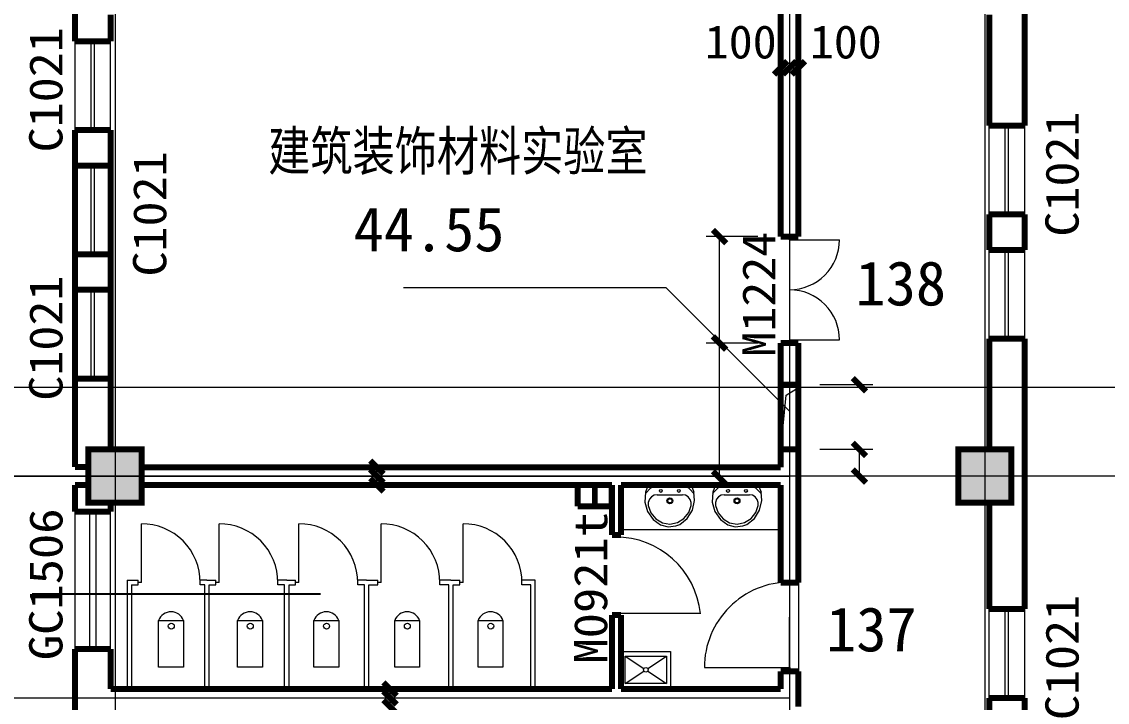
# Model space of a CAD drawing. Extents: x -307567 to 704339, y -10277 to 165507.
# Drawn here: x -257819 to -245587, y 113630 to 121302 of the extents above; entities that cross this region are included whole.
import ezdxf
from ezdxf.enums import TextEntityAlignment as Align

# ---------------------------------------------------------------- set-up
doc = ezdxf.new("R2010")
doc.units = 0
doc.header["$MEASUREMENT"] = 0
doc.layers.add('ziti', color=32, linetype='CONTINUOUS', lineweight=0)
doc.layers.add('我的', color=255, linetype='CONTINUOUS', lineweight=0)
doc.layers.add('中文', color=4, linetype='CONTINUOUS')
doc.styles.get("Standard").update_dxf_attribs({"font": 'txt', "height": 3})
doc.dimstyles.get("Standard").update_dxf_attribs({"dimtxt": 0.18, "dimasz": 0.18, "dimexe": 0.18, "dimexo": 0.0625, "dimgap": 0.09, "dimtad": 0, "dimtih": 1, "dimtoh": 1, "dimdec": 4, "dimzin": 0, "dimdsep": 46, "dimtxsty": 'Standard', "dimcen": 0.09, "dimadec": 0, "dimazin": 0, "dimtfac": 1, "dimtdec": 4, "dimtofl": 0, "dimtmove": 0, "dimatfit": 3, "dimfxl": 1, "dimtolj": 1, "dimtzin": 0, "dimarcsym": 0})

msp = doc.modelspace()

# ---------------------------------------------------------------- linework, layer by layer
at = {"layer": '我的', "color": 0}
for p, q in [((-256767.1454, 148240.4918), (-256767.1454, 95170.08149)), ((-246967.19745, 148240.4918), (-246967.19745, 95170.08149)), ((-249167.18264, 129568.19441), (-249167.18264, 107039.2116)), ((-246967.19745, 129568.19441), (-246967.19745, 107039.2116)), ((-257217.14315, 120080.07352), (-257217.14315, 121080.06241)), ((-257035.89253, 120080.07352), (-257035.89253, 121080.06241)), ((-256998.39272, 120080.07352), (-256998.39272, 121080.06241)), ((-256817.14668, 120080.07352), (-256817.14668, 121080.06241)), ((-249267.1829, 120932.69071), (-249267.1829, 120782.69146)), ((-249167.18264, 120932.69071), (-249167.18264, 120782.69146)), ((-249067.18467, 120932.69071), (-249067.18467, 120782.69146)), ((-249267.1829, 120782.69146), (-249167.18264, 120782.69146)), ((-249167.18264, 120782.69146), (-249067.18467, 120782.69146)), ((-246917.1916, 119130.07216), (-246917.1916, 120130.07021)), ((-246735.94556, 119130.07216), (-246735.94556, 120130.07021)), ((-246698.44575, 119130.07216), (-246698.44575, 120130.07021)), ((-246517.1997, 119130.07216), (-246517.1997, 120130.07021)), ((-257217.14315, 118680.07441), (-257217.14315, 119680.07246)), ((-257035.89253, 118680.07441), (-257035.89253, 119680.07246)), ((-256998.39272, 118680.07441), (-256998.39272, 119680.07246)), ((-256817.14668, 118680.07441), (-256817.14668, 119680.07246)), ((-249526.2438, 118880.07952), (-250106.00088, 118880.07952)), ((-249956.00163, 117680.08552), (-249956.00163, 118880.07952)), ((-249167.18264, 118842.5797), (-249167.18264, 118880.07952)), ((-249167.18264, 118842.5797), (-248604.68316, 118842.5797)), ((-246917.1916, 117730.08221), (-246917.1916, 118730.08027)), ((-246735.94556, 117730.08221), (-246735.94556, 118730.08027)), ((-246698.44575, 117730.08221), (-246698.44575, 118730.08027)), ((-246517.1997, 117730.08221), (-246517.1997, 118730.08027)), ((-250557.34903, 118302.89734), (-253515.33442, 118302.89734)), ((-249167.18264, 116912.73095), (-250557.34903, 118302.89734)), ((-250557.34903, 118302.89734), (-250557.34903, 118302.89734)), ((-257217.14315, 117280.08446), (-257217.14315, 118280.08252)), ((-257035.89253, 117280.08446), (-257035.89253, 118280.08252)), ((-256998.39272, 117280.08446), (-256998.39272, 118280.08252)), ((-256817.14668, 117280.08446), (-256817.14668, 118280.08252)), ((-249956.00163, 116180.09302), (-249956.00163, 118000.07903)), ((-249526.2438, 117680.08552), (-250106.00088, 117680.08552)), ((-249167.18264, 117717.58533), (-249167.18264, 117680.08552)), ((-249167.18264, 117717.58533), (-248604.68316, 117717.58533)), ((-248230.34421, 117210.07444), (-248825.11358, 117210.07444)), ((-189560.05651, 117180.08191), (-263450.38835, 117180.07276)), ((-249267.1829, 116480.08236), (-249205.35536, 117092.2375)), ((-249205.35536, 117092.2375), (-249067.18467, 117180.07276)), ((-248230.34421, 116480.08236), (-248825.11358, 116480.08236)), ((-248380.34346, 116180.08386), (-248380.34346, 116480.08236)), ((-253817.16168, 116180.09302), (-253817.16168, 116280.08641)), ((-253667.16243, 116280.08641), (-253817.16168, 116280.08641)), ((-189560.05651, 116180.09302), (-263450.38835, 116180.08386)), ((-261413.37309, 116180.09302), (-249167.18264, 116180.09302)), ((-253817.16168, 116080.09046), (-253817.16168, 116180.09302)), ((-253667.16243, 116180.09302), (-253817.16168, 116180.09302)), ((-250759.32937, 116081.61939), (-250789.5874, 115998.13287)), ((-250275.59003, 116081.61939), (-250245.332, 115998.13287)), ((-250002.66812, 116081.61939), (-250032.93072, 115998.13287)), ((-249518.93335, 116081.61939), (-249488.67075, 115998.13287)), ((-248230.34421, 116180.08386), (-248825.11358, 116180.08386)), ((-253667.16243, 116080.09046), (-253817.16168, 116080.09046)), ((-250732.42674, 116042.45332), (-250790.96755, 115985.59936)), ((-250756.96732, 116080.09046), (-250276.09815, 116080.09046)), ((-250697.91839, 116056.57984), (-250334.87928, 116056.57984)), ((-250659.41837, 115970.27351), (-250375.1188, 115970.27351)), ((-250298.94959, 116041.01595), (-250241.6104, 115980.7654)), ((-249975.77006, 116042.45332), (-250034.30858, 115985.59936)), ((-250000.30836, 116080.09046), (-249519.44147, 116080.09046)), ((-249941.25943, 116056.57984), (-249578.22032, 116056.57984)), ((-249902.75941, 115970.27351), (-249618.45983, 115970.27351)), ((-249542.29063, 116041.01595), (-249484.95144, 115980.7654)), ((-257217.14315, 114230.10277), (-257217.14315, 115780.09196)), ((-257053.997, 115787.46192), (-257053.997, 114237.46357)), ((-256983.99612, 115787.46192), (-256983.99612, 114237.46357)), ((-256817.14668, 114230.10277), (-256817.14668, 115780.09196)), ((-256469.64628, 114980.09902), (-256469.64628, 115642.5896)), ((-255594.65142, 114980.09902), (-255594.65142, 115642.5896)), ((-254694.65592, 114980.09902), (-254694.65592, 115642.5896)), ((-253769.65978, 114980.09902), (-253769.65978, 115642.5896)), ((-252844.66593, 114980.09902), (-252844.66593, 115642.5896)), ((-251067.1739, 115579.56501), (-249267.1829, 115579.56501)), ((-256632.14699, 115005.09279), (-256507.14609, 115005.09279)), ((-256632.14699, 115005.09279), (-256632.14699, 113780.10502)), ((-256507.14609, 114955.09609), (-256507.14609, 115005.09279)), ((-255732.15149, 115005.09279), (-255807.15112, 115005.09279)), ((-255807.15112, 114955.09609), (-255807.15112, 115005.09279)), ((-255732.15149, 115005.09279), (-255632.15123, 115005.09279)), ((-255632.15123, 114955.09609), (-255632.15123, 115005.09279)), ((-254832.15599, 115005.09279), (-254932.15397, 115005.09279)), ((-254932.15397, 114955.09609), (-254932.15397, 115005.09279)), ((-254832.15599, 115005.09279), (-254732.15573, 115005.09279)), ((-254732.15573, 114955.09609), (-254732.15573, 115005.09279)), ((-253932.16049, 115005.09279), (-254032.15847, 115005.09279)), ((-254032.15847, 114955.09609), (-254032.15847, 115005.09279)), ((-253932.16049, 115005.09279), (-253807.15959, 115005.09279)), ((-253807.15959, 114955.09609), (-253807.15959, 115005.09279)), ((-252982.16372, 115005.09279), (-253107.16462, 115005.09279)), ((-253107.16462, 114955.09609), (-253107.16462, 115005.09279)), ((-252982.16372, 115005.09279), (-252882.16574, 115005.09279)), ((-252882.16574, 114955.09609), (-252882.16574, 115005.09279)), ((-252032.16923, 115005.09279), (-252182.16848, 115005.09279)), ((-252182.16848, 114955.09609), (-252182.16848, 115005.09279)), ((-252032.16923, 113780.10502), (-252032.16923, 115005.09279)), ((-249066.48429, 114980.69411), (-249066.48429, 113980.10096)), ((-256582.14572, 114955.08693), (-256507.14609, 114955.09609)), ((-256582.14572, 114955.08693), (-256582.14572, 113780.10502)), ((-256469.64628, 114980.09902), (-256507.14609, 114980.09902)), ((-255757.14984, 114955.08693), (-255807.15112, 114955.09609)), ((-255757.14984, 113780.10502), (-255757.14984, 114955.09609)), ((-255707.15085, 113780.10502), (-255707.15085, 114955.09609)), ((-255707.15085, 114955.09609), (-255632.15123, 114955.09609)), ((-255594.65142, 114980.09902), (-255632.15123, 114980.09902)), ((-254857.15434, 114955.09609), (-254932.15397, 114955.09609)), ((-254857.15434, 113780.10502), (-254857.15434, 114955.09609)), ((-254807.15535, 113780.10502), (-254807.15535, 114955.09609)), ((-254807.15535, 114955.09609), (-254732.15573, 114955.09609)), ((-254694.65592, 114980.09902), (-254732.15573, 114980.09902)), ((-253957.15884, 114955.09609), (-254032.15847, 114955.09609)), ((-253957.15884, 113780.10502), (-253957.15884, 114955.09609)), ((-253907.15985, 114955.10524), (-253807.15959, 114955.09609)), ((-253907.15985, 113780.10502), (-253907.15985, 114955.09609)), ((-253769.65978, 114980.09902), (-253807.15959, 114980.09902)), ((-253007.16435, 114955.10524), (-253107.16462, 114955.09609)), ((-253007.16435, 113780.10502), (-253007.16435, 114955.09609)), ((-252957.16537, 113780.10502), (-252957.16537, 114955.09609)), ((-252957.16537, 114955.09609), (-252882.16574, 114955.09609)), ((-252844.66593, 114980.09902), (-252882.16574, 114980.09902)), ((-252082.16822, 114955.09609), (-252182.16848, 114955.09609)), ((-252082.16822, 113780.10502), (-252082.16822, 114955.09609)), ((-250166.13013, 114630.99187), (-251128.62608, 114630.99187)), ((-246917.1916, 113680.10246), (-246917.1916, 114680.10052)), ((-246735.94556, 113680.10246), (-246735.94556, 114680.10052)), ((-246698.44575, 113680.10246), (-246698.44575, 114680.10052)), ((-246517.1997, 113680.10246), (-246517.1997, 114680.10052)), ((-256275.96973, 114027.96449), (-256275.96973, 114551.86324)), ((-256275.96973, 114551.86324), (-255995.97311, 114551.86324)), ((-255995.97311, 114551.86324), (-255995.97311, 114027.96449)), ((-255385.97402, 114027.96449), (-255385.97402, 114551.86324)), ((-255385.97402, 114551.86324), (-255105.97741, 114551.86324)), ((-255105.97741, 114551.86324), (-255105.97741, 114027.96449)), ((-254525.98, 114027.96449), (-254525.98, 114551.86324)), ((-254525.98, 114551.86324), (-254245.9811, 114551.86324)), ((-254245.9811, 114551.86324), (-254245.9811, 114027.96449)), ((-253615.98471, 114027.96449), (-253615.98471, 114551.86324)), ((-253615.98471, 114551.86324), (-253335.9858, 114551.86324)), ((-253335.9858, 114551.86324), (-253335.9858, 114027.96449)), ((-252675.99002, 114027.96449), (-252675.99002, 114551.86324)), ((-252675.99002, 114551.86324), (-252395.99111, 114551.86324)), ((-252395.99111, 114551.86324), (-252395.99111, 114027.96449)), ((-249167.18264, 113980.04603), (-249167.18264, 114588.09048)), ((-251066.89467, 114201.51099), (-250506.89686, 114201.51099)), ((-251066.89467, 113791.51243), (-251066.89467, 114201.51099)), ((-251020.23047, 113842.80917), (-251020.23047, 114150.3058)), ((-251020.23047, 114150.3058), (-250553.57021, 114150.3058)), ((-251020.23047, 114150.3058), (-250808.31442, 114010.67027)), ((-250765.48626, 114010.67027), (-250553.57021, 114150.3058)), ((-250553.57021, 114150.3058), (-250553.57021, 113842.80917)), ((-250506.89686, 114201.51099), (-250506.89686, 113791.51243)), ((-255995.97311, 114027.96449), (-256275.96973, 114027.96449)), ((-255105.97741, 114027.96449), (-255385.97402, 114027.96449)), ((-254245.9811, 114027.96449), (-254525.98, 114027.96449)), ((-253335.9858, 114027.96449), (-253615.98471, 114027.96449)), ((-252395.99111, 114027.96449), (-252675.99002, 114027.96449)), ((-250126.74663, 114022.66362), (-249164.25068, 114022.66362)), ((-249164.25068, 114022.66362), (-249164.25068, 113985.1638)), ((-251020.23047, 113842.80917), (-250808.31442, 113982.45386)), ((-250765.48626, 113982.45386), (-250553.57021, 113842.80917)), ((-253818.31524, 113780.10502), (-253301.20509, 113780.10502)), ((-253668.31599, 113680.10246), (-253668.31599, 113780.10502)), ((-250506.89686, 113791.51243), (-251066.89467, 113791.51243)), ((-250553.57021, 113842.80917), (-251020.23047, 113842.80917)), ((-261413.37309, 113680.10246), (-249167.18264, 113680.10246)), ((-253818.31524, 113680.10246), (-253301.20509, 113680.10246)), ((-253668.31599, 113580.09991), (-253668.31599, 113680.10246))]:
    msp.add_line(p, q, dxfattribs=at)
at = {"layer": '我的', "color": 0, "const_width": 67.49966}
for points in [[(-257217.14315, 122180.05386), (-257217.14315, 121080.06241)], [(-249267.1829, 121680.05941), (-249267.1829, 118880.07952)], [(-249067.18467, 121680.05941), (-249067.18467, 118880.07952)], [(-246517.1997, 121680.05941), (-246517.1997, 120130.07021)], [(-256817.14668, 121380.06091), (-256817.14668, 121080.06241)], [(-246917.1916, 121380.06091), (-246917.1916, 120130.07021)], [(-256817.14668, 121080.06241), (-257217.14315, 121080.06241)], [(-249342.18253, 120707.69184), (-249192.18328, 120857.69109)], [(-249242.18226, 120707.69184), (-249092.18301, 120857.69109)], [(-249142.18429, 120707.69184), (-248992.18504, 120857.69109)], [(-246517.1997, 120130.07021), (-246917.1916, 120130.07021)], [(-257217.14315, 119680.07246), (-257217.14315, 120080.07352)], [(-256817.14668, 120080.07352), (-257217.14315, 120080.07352)], [(-257217.14315, 117180.08191), (-257217.14315, 120080.07352)], [(-256817.14668, 119680.07246), (-256817.14668, 120080.07352)], [(-256817.14668, 117180.08191), (-256817.14668, 120080.07352)], [(-256817.14668, 119680.07246), (-257217.14315, 119680.07246)], [(-246917.1916, 118730.08027), (-246917.1916, 119130.07216)], [(-246517.1997, 119130.07216), (-246917.1916, 119130.07216)], [(-246517.1997, 118730.08027), (-246517.1997, 119130.07216)], [(-250031.00126, 118955.07914), (-249881.00201, 118805.07989)], [(-249067.18467, 118880.07952), (-249267.1829, 118880.07952)], [(-257217.14315, 118280.08252), (-257217.14315, 118680.07441)], [(-256817.14668, 118680.07441), (-257217.14315, 118680.07441)], [(-256817.14668, 118280.08252), (-256817.14668, 118680.07441)], [(-246517.1997, 118730.08027), (-246917.1916, 118730.08027)], [(-256817.14668, 118280.08252), (-257217.14315, 118280.08252)], [(-250031.00126, 117755.08514), (-249881.00201, 117605.08589)], [(-249267.1829, 116280.08641), (-249267.1829, 117680.08552)], [(-249067.18467, 117680.08552), (-249267.1829, 117680.08552)], [(-249067.18467, 116280.08641), (-249067.18467, 117680.08552)], [(-246917.1916, 117180.08191), (-246917.1916, 117730.08221)], [(-246517.1997, 117730.08221), (-246917.1916, 117730.08221)], [(-246517.1997, 117180.08191), (-246517.1997, 117730.08221)], [(-256817.14668, 117280.08446), (-257217.14315, 117280.08446)], [(-257217.14315, 116281.0294), (-257217.14315, 117280.08446)], [(-256817.14668, 116480.09152), (-256817.14668, 117280.08446)], [(-248455.34309, 117285.07406), (-248305.34384, 117135.07481)], [(-249067.18467, 117210.07444), (-249267.1829, 117210.07444)], [(-246917.1916, 116480.09152), (-246917.1916, 117180.08191)], [(-246517.1997, 116180.09302), (-246517.1997, 117180.08191)], [(-248455.34309, 116555.08199), (-248305.34384, 116405.08274)], [(-257067.1439, 116480.09152), (-257067.1439, 115880.09452), (-256467.1469, 115880.09452), (-256467.1469, 116480.09152), (-257067.1439, 116480.09152), (-257067.1439, 115880.09452)], [(-249067.18467, 116480.08236), (-249267.1829, 116480.08236)], [(-247267.19138, 116480.09152), (-247267.19138, 115880.09452), (-246667.19895, 115880.09452), (-246667.19895, 116480.09152), (-247267.19138, 116480.09152), (-247267.19138, 115880.09452)], [(-253892.1613, 116355.08604), (-253742.16205, 116205.08679)], [(-257217.14315, 116281.0294), (-257067.1439, 116281.0294)], [(-256467.1469, 116280.08641), (-251167.17188, 116280.08641)], [(-253892.1613, 116255.09264), (-253742.16205, 116105.09339)], [(-251167.17188, 116280.08641), (-249267.1829, 116280.08641)], [(-250031.00126, 116235.08847), (-249881.00201, 116085.08922)], [(-249067.18467, 114980.09902), (-249067.18467, 116280.08641)], [(-248455.34309, 116255.08349), (-248305.34384, 116105.08424)], [(-246517.1997, 116180.09302), (-246517.1997, 114682.09636)], [(-257217.14315, 116080.09046), (-257067.1439, 116080.09046)], [(-257217.14315, 116080.09046), (-257217.14315, 115780.09196)], [(-256467.1469, 116080.09046), (-251167.17188, 116080.09046)], [(-253892.1613, 116155.09009), (-253742.16205, 116005.09084)], [(-251553.15399, 116078.11293), (-251173.18686, 116078.11293)], [(-251553.15399, 115839.88476), (-251553.15399, 116078.11293)], [(-251361.15513, 115839.88476), (-251361.15513, 116078.11293)], [(-251173.18686, 116078.11293), (-251173.18686, 115839.88476)], [(-251167.17188, 116080.09046), (-251167.17188, 115515.0939)], [(-251067.1739, 116080.09046), (-249267.1829, 116080.09046)], [(-251067.1739, 116080.09046), (-251067.1739, 115515.0939)], [(-249267.1829, 114980.09902), (-249267.1829, 116080.09046)], [(-256817.14668, 115880.09452), (-256817.14668, 115780.09196)], [(-251173.18686, 115839.88476), (-251553.15399, 115839.88476)], [(-246917.1916, 115880.09452), (-246917.1916, 114682.09636)], [(-256817.14668, 115780.09196), (-257217.14315, 115780.09196)], [(-251067.1739, 115515.0939), (-251167.17188, 115515.0939)], [(-249267.1829, 114980.09902), (-249067.18467, 114980.09902)], [(-249267.1829, 114980.09902), (-249067.18467, 114980.09902)], [(-251167.17188, 113780.10502), (-251167.17188, 114615.0984)], [(-251067.1739, 114615.0984), (-251167.17188, 114615.0984)], [(-251067.1739, 113780.10502), (-251067.1739, 114615.0984)], [(-246517.1997, 114680.10052), (-246917.1916, 114680.10052)], [(-257217.14315, 113680.10246), (-257217.14315, 114230.10277)], [(-256817.14668, 114230.10277), (-257217.14315, 114230.10277)], [(-256817.14668, 113780.10502), (-256817.14668, 114230.10277)], [(-249267.1829, 113980.10096), (-249067.18467, 113980.10096)], [(-249267.1829, 113980.10096), (-249067.18467, 113980.10096)], [(-249267.1829, 113780.10502), (-249267.1829, 113980.10096)], [(-249067.18467, 113580.09991), (-249067.18467, 113980.10096)], [(-253743.31561, 113855.10464), (-253593.31636, 113705.10539)], [(-256817.14668, 113780.10502), (-255732.15149, 113780.10502)], [(-255732.15149, 113780.10502), (-254832.15599, 113780.10502)], [(-254832.15599, 113780.10502), (-253932.16049, 113780.10502)], [(-253932.16049, 113780.10502), (-252982.16372, 113780.10502)], [(-253743.31561, 113755.10209), (-253593.31636, 113605.10284)], [(-253167.1634, 113780.10502), (-251167.17188, 113780.11417)], [(-252167.16993, 113780.10502), (-251167.17188, 113780.10502)], [(-251067.1739, 113780.10502), (-249317.18189, 113780.10502)], [(-249267.1829, 113780.10502), (-249317.18189, 113780.10502)], [(-257217.14315, 113680.10246), (-257217.14315, 113130.10216)], [(-253743.31561, 113655.09954), (-253593.31636, 113505.10029)], [(-246917.1916, 113280.10141), (-246917.1916, 113680.10246)], [(-246517.1997, 113680.10246), (-246917.1916, 113680.10246)], [(-246517.1997, 113280.10141), (-246517.1997, 113680.10246)]]:
    msp.add_lwpolyline(points, dxfattribs=at)
at = {"layer": '我的', "color": 0}
for points in [[(-250789.5874, 115998.13287), (-250796.76739, 115887.07995), (-250766.79775, 115780.16521), (-250703.28793, 115690.32496), (-250621.02821, 115631.72234)], [(-250659.41837, 115970.27351), (-250693.91756, 115963.97471), (-250724.24654, 115945.84736), (-250746.7684, 115918.08871), (-250758.73657, 115884.04042), (-250758.73657, 115847.80403), (-250758.5672, 115846.79695)], [(-250697.91839, 116056.57984), (-250715.16913, 116053.43044), (-250730.3279, 116044.36677), (-250732.42674, 116042.45332)], [(-250405.18914, 115636.15347), (-250319.33829, 115703.23383), (-250260.85011, 115796.65377), (-250236.76958, 115905.13406), (-250245.332, 115998.13287)], [(-250275.96997, 115846.79695), (-250275.62894, 115883.02419), (-250287.27897, 115917.21896), (-250309.53761, 115945.18818), (-250339.69951, 115963.61766), (-250374.12775, 115970.26435), (-250375.1188, 115970.27351)], [(-250298.94959, 116041.01595), (-250313.20886, 116051.517), (-250330.10026, 116056.3418), (-250334.87928, 116056.57984)], [(-250032.93072, 115998.13287), (-250040.10842, 115887.07995), (-250010.13878, 115780.16521), (-249946.62897, 115690.32496), (-249864.36925, 115631.72234)], [(-249902.75941, 115970.27351), (-249937.25859, 115963.97471), (-249967.58986, 115945.84736), (-249990.10943, 115918.08871), (-250002.0776, 115884.04042), (-250002.0776, 115847.80403), (-250001.90823, 115846.79695)], [(-249941.25943, 116056.57984), (-249958.50788, 116053.43044), (-249973.66893, 116044.36677), (-249975.77006, 116042.45332)], [(-249648.53018, 115636.15347), (-249562.68161, 115703.23383), (-249504.19115, 115796.65377), (-249480.11061, 115905.13406), (-249488.67075, 115998.13287)], [(-249519.31101, 115846.79695), (-249518.96997, 115883.02419), (-249530.62, 115917.21896), (-249552.88094, 115945.18818), (-249583.04055, 115963.61766), (-249617.47107, 115970.26435), (-249618.45983, 115970.27351)], [(-249542.29063, 116041.01595), (-249556.55218, 116051.517), (-249573.44129, 116056.3418), (-249578.22032, 116056.57984)], [(-250758.5672, 115846.79695), (-250728.62732, 115764.2168), (-250673.19699, 115697.21884), (-250598.95725, 115653.86884), (-250514.86648, 115639.38527), (-250431.06868, 115655.56256), (-250357.65978, 115700.40486), (-250303.5089, 115768.51976), (-250275.96997, 115846.79695)], [(-250001.90823, 115846.79695), (-249971.96835, 115764.2168), (-249916.54031, 115697.21884), (-249842.30057, 115653.86884), (-249758.20981, 115639.38527), (-249674.40972, 115655.56256), (-249601.00081, 115700.40486), (-249546.85222, 115768.51976), (-249519.31101, 115846.79695)], [(-250621.02821, 115631.72234), (-250536.0677, 115609.49345), (-250448.89849, 115618.65783), (-250405.18914, 115636.15347)], [(-249864.36925, 115631.72234), (-249779.40873, 115609.49345), (-249692.23952, 115618.65783), (-249648.53018, 115636.15347)]]:
    msp.add_lwpolyline(points, dxfattribs=at)
for centre, radius in [((-250617.22193, 116012.36009), 16.31535), ((-250415.22556, 116012.36009), 16.02531), ((-249860.56525, 116012.36009), 16.31633), ((-249658.56431, 116012.36009), 16.02531), ((-250515.47988, 115900.94097), 33.17562), ((-250515.47988, 115900.94097), 23.58582), ((-249758.82092, 115900.94097), 33.17562), ((-249758.82092, 115900.94097), 23.58582), ((-256133.63569, 114488.564), 33.46858), ((-255243.63999, 114488.564), 33.46858), ((-254383.64597, 114488.564), 33.46858), ((-253473.64838, 114488.564), 33.46858), ((-252533.65369, 114488.564), 33.46858), ((-250786.90034, 113996.56206), 25.64495)]:
    msp.add_circle(centre, radius, dxfattribs=at)
for centre, radius, start, end in [((-249167.18264, 118842.5797), 562.49719, 269.999992487, 359.999994991), ((-249167.18264, 117717.58533), 562.49719, 359.999994991, 89.999997496), ((-256469.64628, 114980.09902), 662.49674, 0, 90.000002504), ((-255594.65142, 114980.09902), 662.49674, 0, 90.000002504), ((-254694.65592, 114980.09902), 662.49674, 0, 90.000002504), ((-253769.65978, 114980.09902), 662.49674, 0, 90.000002504), ((-252844.66593, 114980.09902), 662.49674, 0, 90.000002504), ((-251128.62837, 114531.07172), 962.49295, 5.958909201, 89.999888064), ((-249164.25068, 114022.73686), 962.49295, 90.000124575, 180.00465894), ((-256135.97027, 114501.47287), 148.79179, 19.795481279, 160.204518008), ((-255245.97686, 114501.47287), 148.79179, 19.795481279, 160.204518008), ((-254385.98055, 114501.47287), 148.79179, 19.795481279, 160.204518008), ((-253475.98525, 114501.47287), 148.79179, 19.795481279, 160.204518008), ((-252535.98827, 114501.47287), 148.79179, 19.795481279, 160.204518008)]:
    msp.add_arc(centre, radius, start, end, dxfattribs=at)
for points in [[(-257067.1439, 116480.09152), (-256467.1469, 116480.09152), (-257067.1439, 115880.09452), (-256467.1469, 115880.09452)], [(-247267.19138, 116480.09152), (-246667.19895, 116480.09152), (-247267.19138, 115880.09452), (-246667.19895, 115880.09452)]]:
    msp.add_solid(points, dxfattribs=at)

# ---------------------------------------------------------------- texts
at = {"layer": '中文', "char_height": 500, "attachment_point": 1}
for s, insert, width in [('{\\Ftxt,stf:宋体|c134;\\C0;建筑装饰材料实验室}', (-255041.7469, 120077.05462), 4490.9233434), ('44.55', (-254079.71482, 119214.15098), 3220.1008527), ('{\\fFangSong_GB2312|b1|i0|c134|p49;\\C1;138}', (-248424.02973, 118603.44705), 6011.5625187), ('{\\fFangSong_GB2312|b1|i0|c134|p49;\\C1;137}', (-248755.19951, 114703.63609), 6011.5625187)]:
    msp.add_mtext(s, dxfattribs=dict(at, insert=insert, width=width))
at = {"layer": '我的', "color": 0}
for width, p, p2 in [(1.079999, (-250122.17817, 120887.69277), (-249312.18313, 120887.69277)), (1.080002, (-248938.18522, 120887.69277), (-248128.1879, 120887.69277))]:
    msp.add_text('100', height=374.998125, dxfattribs=dict(at, width=width)).set_placement(p, p2, align=Align.FIT)
for s, width, p, p2 in [('C1021', 0.980872, (-257359.64427, 119830.07171), (-257359.64427, 121240.06833)), ('C1021', 0.980866, (-245909.69999, 118880.07952), (-245909.69999, 120290.06697)), ('C1021', 0.980866, (-256189.64737, 118430.08177), (-256189.64737, 119840.06922)), ('M1224', 0.867689, (-249325.71718, 117525.28576), (-249325.71718, 118935.27322)), ('C1021', 0.980872, (-257359.64427, 117030.08266), (-257359.64427, 118440.07927)), ('GC1506', 0.882583, (-257359.64427, 114105.09729), (-257359.64427, 115815.0924)), ('M0921t', 0.882583, (-251221.65006, 114066.41645), (-251221.65006, 115776.41156)), ('C1021', 0.980872, (-245909.69999, 113430.10066), (-245909.69999, 114840.09727))]:
    msp.add_text(s, height=374.998125, rotation=90, dxfattribs=dict(at, width=width)).set_placement(p, p2, align=Align.FIT)

# ---------------------------------------------------------------- leaders
at = {"layer": 'ziti'}
msp.add_leader([(-254451.23939, 114849.12257), (-257702.01112, 114849.12257)], dimstyle='Standard', override={"dimgap": 0.09, "dimtad": 0, "dimtmove": 2}, dxfattribs=at)

doc.saveas('drawing.dxf')
